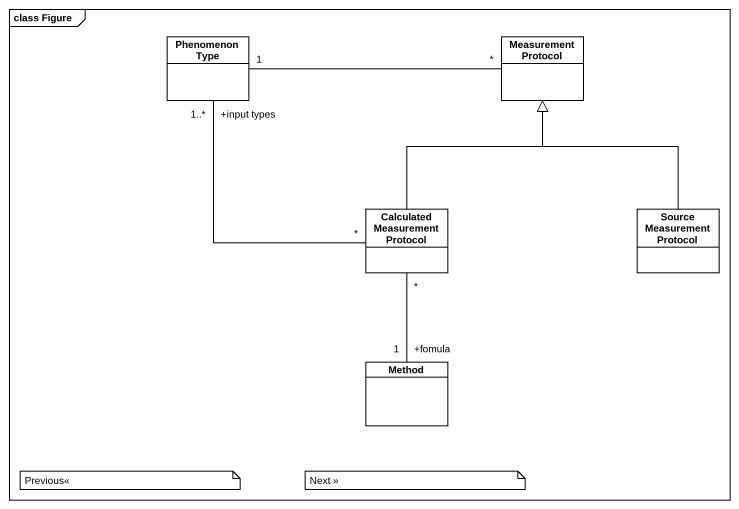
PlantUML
@startuml
mainframe class Figure
hide circle
hide empty members
class "Phenomenon Type" as Phenomenon_Type
class "Measurement Protocol" as Measurement_Protocol
class "Calculated Measurement Protocol" as Calculated_Measurement
class "Source Measurement Protocol" as Source_Measurement_Protocol
class Method
Phenomenon_Type "1" -right- "*" Measurement_Protocol
Phenomenon_Type "+input types\n1..*" -- "*" Calculated_Measurement
Calculated_Measurement -up-|> Measurement_Protocol
Source_Measurement_Protocol -up-|> Measurement_Protocol
Method "+fomula\n1" -up- "*" Calculated_Measurement
note as N1
  Previous<<
end note
note as N2
  Next >>
end note
@enduml
